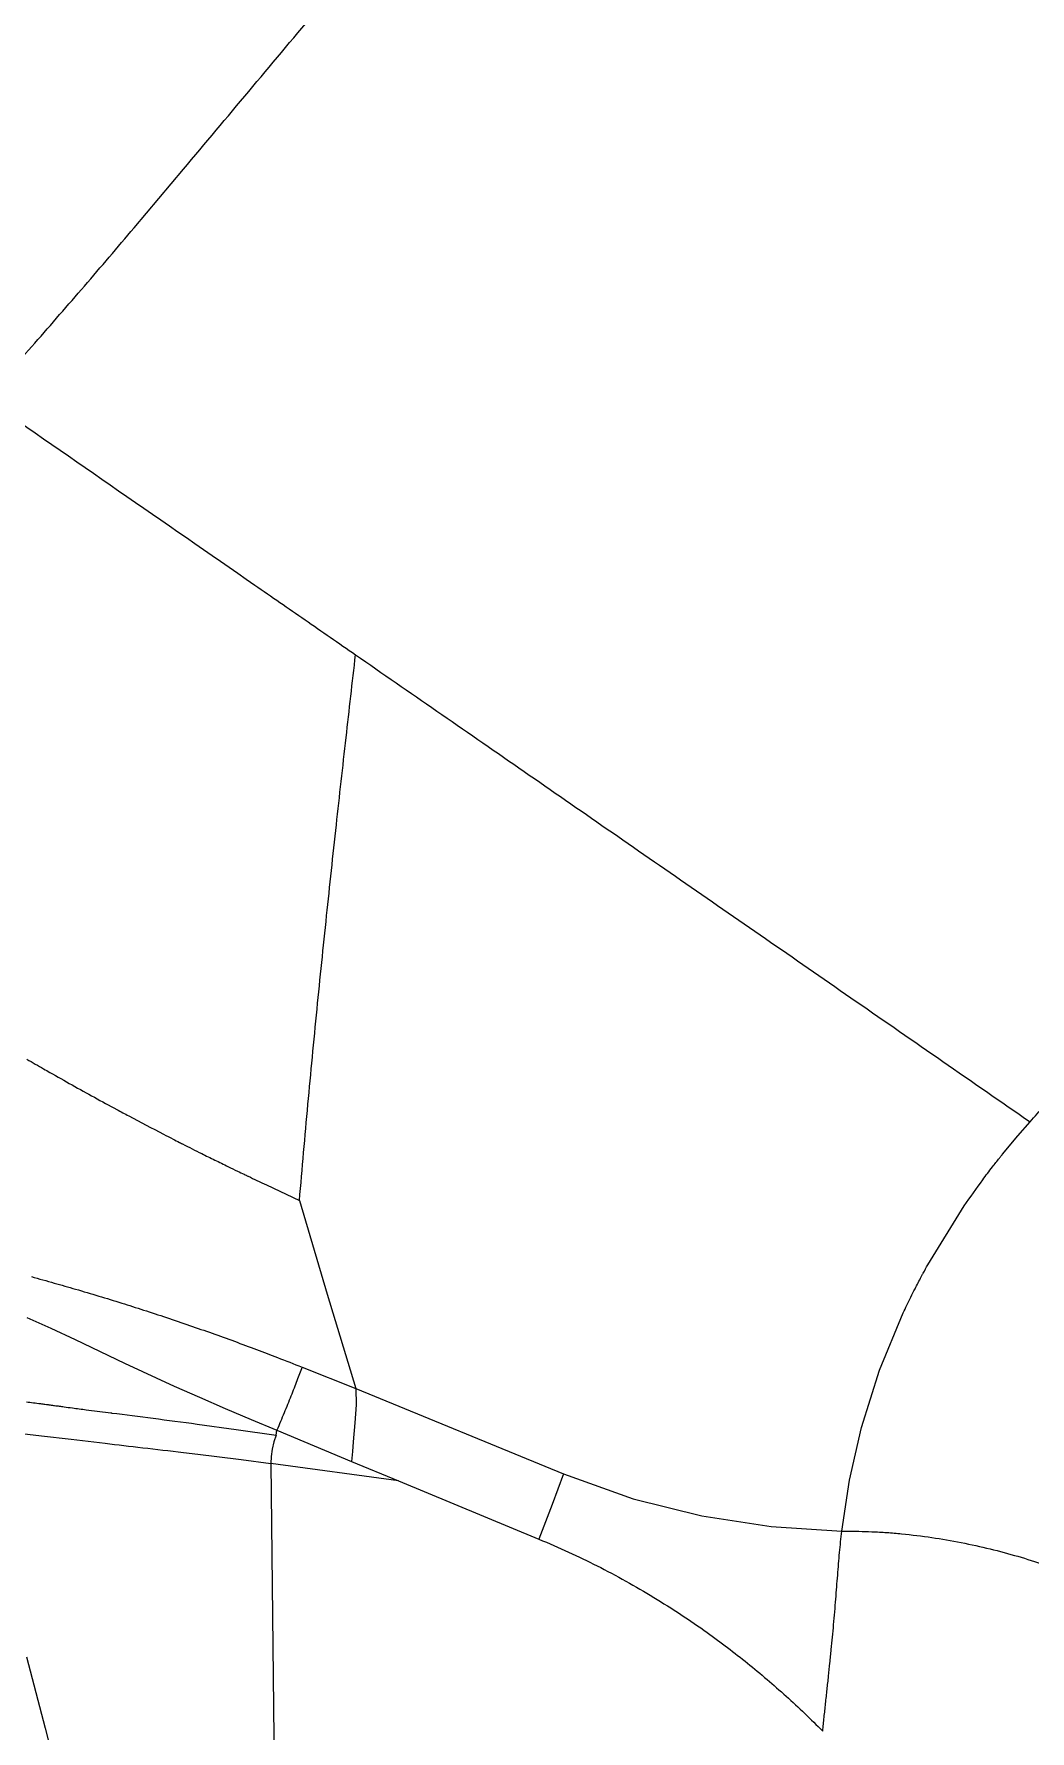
# Model space of a CAD drawing. Extents: x -51 to 27, y -13 to 136.
# Drawn here: x -30.97 to -26.74, y 50.06 to 57.27 of the extents above; entities that cross this region are included whole.
import ezdxf

# ---------------------------------------------------------------- set-up
doc = ezdxf.new("R2010")
doc.units = 0
doc.header["$MEASUREMENT"] = 0
doc.layers.add('GEOMETRY', color=2, linetype='Continuous', lineweight=25)

# ---------------------------------------------------------------- blocks, each defined once
blk = doc.blocks.new('2026 MONTERREY-BLOOM')
at = {"layer": 'GEOMETRY'}
for p, q in [((-18.8658, -27.272), (-18.6559, -27.0227)), ((-15.1145, -31.124), (-15.0625, -31.0648)), ((-15.18, -31.2027), (-15.1145, -31.124)), ((-18.3036, -31.3327), (-18.1637, -31.3981)), ((-18.1637, -31.3981), (-18.0459, -31.7961)), ((-15.4969, -31.6717), (-15.3421, -31.4212)), ((-18.0459, -31.7961), (-17.9239, -32.1969)), ((-19.321, -31.8944), (-19.2183, -31.941)), ((-15.7013, -32.1191), (-15.6007, -31.8754)), ((-19.2183, -31.941), (-19.115, -31.9891)), ((-19.115, -31.9891), (-18.9065, -32.0882)), ((-18.9065, -32.0882), (-18.6951, -32.1861)), ((-18.1526, -32.1055), (-17.9239, -32.1969)), ((-18.6951, -32.1861), (-18.5875, -32.2338)), ((-15.7778, -32.3612), (-15.7013, -32.1191)), ((-18.5875, -32.2338), (-18.4786, -32.2808)), ((-17.9239, -32.1969), (-17.9236, -32.266)), ((-17.9239, -32.1969), (-17.0423, -32.5585)), ((-19.0686, -32.2864), (-18.9641, -32.2999)), ((-18.4786, -32.2808), (-18.3689, -32.3274)), ((-18.3689, -32.3274), (-18.2594, -32.3736)), ((-17.9236, -32.266), (-17.9281, -32.3419)), ((-19.377, -32.3831), (-19.2592, -32.3967)), ((-19.2592, -32.3967), (-19.1326, -32.4118)), ((-18.5975, -32.3473), (-18.4317, -32.3703)), ((-18.4317, -32.3703), (-18.2627, -32.395)), ((-18.2627, -32.395), (-18.2721, -32.4228)), ((-18.2627, -32.395), (-18.2594, -32.3736)), ((-18.2594, -32.3736), (-17.9427, -32.5056)), ((-17.9281, -32.3419), (-17.9352, -32.4225)), ((-15.8292, -32.585), (-15.7778, -32.3612)), ((-19.1326, -32.4118), (-18.9884, -32.4289)), ((-18.6559, -32.4677), (-18.5957, -32.4748)), ((-18.5957, -32.4748), (-18.5145, -32.4846)), ((-18.2794, -32.4538), (-18.2839, -32.4845)), ((-18.2721, -32.4228), (-18.2794, -32.4538)), ((-17.9391, -32.4639), (-17.9427, -32.5056)), ((-17.9352, -32.4225), (-17.9391, -32.4639)), ((-18.5145, -32.4846), (-18.4114, -32.4977)), ((-18.4114, -32.4977), (-18.2853, -32.5146)), ((-18.2839, -32.4845), (-18.2853, -32.5146)), ((-18.2853, -32.5146), (-18.2641, -34.3874)), ((-17.7437, -32.588), (-18.2853, -32.5146)), ((-17.9427, -32.5056), (-17.7437, -32.588)), ((-17.7437, -32.588), (-17.1473, -32.8353)), ((-17.0423, -32.5585), (-17.0904, -32.6891)), ((-17.0423, -32.5586), (-16.7468, -32.664)), ((-15.8621, -32.802), (-15.8292, -32.585)), ((-17.0904, -32.6891), (-17.1473, -32.8353)), ((-16.7468, -32.664), (-16.4563, -32.7369)), ((-16.4563, -32.7369), (-16.1614, -32.7825)), ((-16.1614, -32.7825), (-15.8621, -32.802)), ((-19.3224, -33.3343), (-19.2432, -33.6376)), ((-19.2432, -33.6376), (-19.2051, -33.7865))]:
    blk.add_line(p, q, dxfattribs=at)
for points, knots in [([(-36.6427, -38.9849), (-36.6428, -38.748), (-36.6429, -38.2513), (-36.6431, -37.4958), (-36.643, -36.7174), (-36.6423, -35.9379), (-36.6409, -35.1552), (-36.6388, -34.37), (-36.6343, -33.1243), (-36.6247, -31.4274), (-36.6007, -28.7277), (-36.5557, -25.4875), (-36.48, -22.0033), (-36.3837, -18.8258), (-36.2694, -15.9518), (-36.1467, -13.5568), (-36.0218, -11.6425), (-35.9083, -10.2086), (-35.8038, -9.1111), (-35.7174, -8.3466), (-35.6715, -7.9173), (-35.5982, -7.4928), (-35.4908, -7.0801), (-35.3398, -6.6435), (-35.1358, -6.1898), (-34.8703, -5.7277), (-34.5603, -5.2943), (-34.2088, -4.8937), (-33.8193, -4.53), (-33.3956, -4.2066), (-32.942, -3.9269), (-32.4916, -3.7075), (-32.0535, -3.5411), (-31.634, -3.4198), (-31.1992, -3.3309), (-30.7502, -3.28), (-30.3002, -3.2288), (-29.6557, -3.1612), (-28.8172, -3.0818), (-27.5048, -2.9746), (-25.9207, -2.8687), (-23.9532, -2.7617), (-21.8759, -2.6679), (-19.6786, -2.5868), (-17.2507, -2.5139), (-14.59, -2.4519), (-11.7055, -2.4029), (-8.8195, -2.3695), (-5.9364, -2.3497), (-3.0548, -2.3416), (-0.5983, -2.3393), (1.4461, -2.34), (3.0915, -2.3423), (4.7536, -2.3465), (6.4156, -2.3534), (8.0545, -2.3645), (10.4077, -2.3864), (13.4813, -2.429), (16.9743, -2.5047), (20.1483, -2.6009), (23.0112, -2.7146), (25.3952, -2.8364), (27.3074, -2.9606), (28.7412, -3.0736), (29.84, -3.1777), (30.6063, -3.2639), (31.0378, -3.31), (31.4634, -3.3805), (31.8765, -3.4857), (32.3137, -3.6341), (32.7687, -3.8357), (33.2323, -4.0987), (33.6676, -4.4064), (34.0701, -4.7558), (34.436, -5.1433), (34.7616, -5.5651), (35.0437, -6.0171), (35.2785, -6.4922), (35.464, -6.9855), (35.6016, -7.491), (35.6829, -8.0099), (35.7387, -8.5338), (35.8146, -9.2299), (35.8967, -10.0974), (36.0051, -11.4079), (36.112, -12.9931), (36.2405, -15.3392), (36.3619, -18.1726), (36.4654, -21.4568), (36.5399, -24.7062), (36.5915, -27.9302), (36.6206, -30.8028), (36.6357, -33.3227), (36.6407, -34.9225), (36.6423, -35.9634), (36.6428, -36.4441), (36.643, -36.9237), (36.6431, -37.4023), (36.643, -37.8963), (36.6429, -38.4238), (36.6428, -38.792), (36.6428, -38.9849)], [0, 0, 0, 0, 0.005138, 0.010771, 0.016381, 0.022015, 0.027673, 0.03335, 0.039042, 0.054682, 0.070145, 0.097582, 0.124946, 0.145709, 0.16651, 0.187309, 0.197707, 0.208103, 0.218498, 0.221609, 0.224784, 0.227857, 0.230942, 0.234019, 0.237865, 0.24171, 0.245555, 0.249401, 0.253246, 0.257092, 0.260938, 0.264783, 0.267936, 0.271088, 0.274241, 0.277546, 0.280882, 0.284062, 0.291597, 0.299143, 0.312612, 0.326021, 0.341866, 0.357701, 0.373696, 0.394533, 0.415407, 0.436247, 0.457116, 0.477921, 0.498728, 0.51038, 0.52225, 0.534405, 0.54642, 0.558287, 0.569942, 0.597446, 0.624936, 0.645697, 0.666299, 0.687058, 0.697455, 0.707849, 0.718242, 0.721382, 0.724571, 0.72765, 0.730727, 0.733804, 0.737651, 0.741498, 0.745344, 0.74919, 0.753036, 0.756881, 0.760725, 0.76457, 0.768352, 0.772136, 0.775907, 0.779727, 0.783559, 0.79109, 0.798621, 0.812071, 0.825537, 0.849567, 0.873561, 0.896782, 0.920041, 0.943476, 0.95907, 0.97468, 0.978164, 0.981639, 0.985104, 0.988563, 0.992016, 0.995816, 1, 1, 1, 1]), ([(-18.6559, -27.0227), (-18.4711, -26.8026), (-18.0954, -26.3547), (-17.7169, -25.9037), (-17.5245, -25.6744)], [0, 0, 0, 0, 0.491607, 1, 1, 1, 1]), ([(-19.0762, -27.5183), (-19.0411, -27.4774), (-18.9708, -27.3957), (-18.9009, -27.3133), (-18.8658, -27.272)], [0, 0, 0, 0, 0.499413, 1, 1, 1, 1]), ([(-19.4958, -27.9962), (-19.4261, -27.918), (-19.2855, -27.7602), (-19.1464, -27.5994), (-19.0762, -27.5183)], [0, 0, 0, 0, 0.4955385, 1, 1, 1, 1]), ([(-19.4958, -27.9962), (-19.3089, -28.1256), (-18.9351, -28.3843), (-18.5471, -28.6528), (-18.3531, -28.7871)], [0, 0, 0, 0, 0.500099, 1, 1, 1, 1]), ([(-18.3531, -28.7871), (-18.2822, -28.8362), (-18.1405, -28.9343), (-17.9971, -29.0335), (-17.9255, -29.0831)], [0, 0, 0, 0, 0.499924, 1, 1, 1, 1]), ([(-18.1637, -31.3981), (-18.152, -31.2632), (-18.129, -30.999), (-18.09, -30.594), (-18.0495, -30.1978), (-18.0081, -29.8127), (-17.9669, -29.443), (-17.939, -29.2005), (-17.9255, -29.0831)], [0, 0, 0, 0, 0.187193, 0.366512, 0.537846, 0.700885, 0.855147, 1, 1, 1, 1]), ([(-17.9255, -29.0831), (-17.8108, -29.1625), (-17.5813, -29.3213), (-17.3485, -29.4824), (-17.232, -29.563)], [0, 0, 0, 0, 0.499593, 1, 1, 1, 1]), ([(-17.232, -29.563), (-17.1147, -29.6442), (-16.8798, -29.8069), (-16.6424, -29.9712), (-16.5235, -30.0535)], [0, 0, 0, 0, 0.499127, 1, 1, 1, 1]), ([(-16.5235, -30.0535), (-16.4036, -30.1364), (-16.1633, -30.3028), (-15.7995, -30.5546), (-15.4323, -30.8088), (-15.1861, -30.9793), (-15.0625, -31.0648)], [0, 0, 0, 0, 0.247613, 0.496628, 0.747327, 1, 1, 1, 1]), ([(-19.3207, -30.7994), (-19.297, -30.8129), (-19.2644, -30.8315), (-19.1693, -30.8856), (-19.0663, -30.9433), (-18.9541, -31.0045), (-18.8565, -31.0568), (-18.7899, -31.0916), (-18.7406, -31.1174)], [0, 0, 0, 0, 0.125003, 0.171245, 0.499995, 0.662362, 0.750002, 1, 1, 1, 1]), ([(-15.0625, -31.0648), (-15.0424, -31.0423), (-15.0024, -30.9976), (-14.9623, -30.9526), (-14.9424, -30.9303)], [0, 0, 0, 0, 0.504158, 1, 1, 1, 1]), ([(-18.7406, -31.1174), (-18.7271, -31.1243), (-18.7046, -31.1359), (-18.6793, -31.1488), (-18.6658, -31.1557), (-18.6344, -31.1717), (-18.6057, -31.1861), (-18.5786, -31.1997)], [0, 0, 0, 0, 0.250006, 0.418975, 0.470456, 0.500003, 1, 1, 1, 1]), ([(-18.5786, -31.1997), (-18.56, -31.2088), (-18.5228, -31.2269), (-18.4857, -31.2453), (-18.467, -31.2546)], [0, 0, 0, 0, 0.498187, 1, 1, 1, 1]), ([(-15.3421, -31.4212), (-15.3163, -31.3842), (-15.2776, -31.3286), (-15.2264, -31.2617), (-15.1997, -31.2275), (-15.186, -31.2102), (-15.1819, -31.205), (-15.1805, -31.2033), (-15.18, -31.2027)], [0, 0, 0, 0, 0.499991, 0.749995, 0.926852, 0.976224, 0.991299, 1, 1, 1, 1]), ([(-18.467, -31.2546), (-18.4535, -31.2611), (-18.4308, -31.2721), (-18.4053, -31.2844), (-18.3917, -31.2909), (-18.3857, -31.2937), (-18.3704, -31.301), (-18.3431, -31.314), (-18.3172, -31.3262), (-18.3036, -31.3327)], [0, 0, 0, 0, 0.250005, 0.417425, 0.469288, 0.500002, 0.526978, 0.750001, 1, 1, 1, 1]), ([(-15.6007, -31.8754), (-15.5956, -31.8648), (-15.5794, -31.8306), (-15.5544, -31.7792), (-15.5324, -31.7373), (-15.5205, -31.7153), (-15.5114, -31.6985), (-15.5032, -31.6834), (-15.4969, -31.6717)], [0, 0, 0, 0, 0.156386, 0.499998, 0.749999, 0.776355, 0.826935, 1, 1, 1, 1]), ([(-19.3012, -31.7217), (-19.269, -31.7307), (-19.2068, -31.7481), (-19.1115, -31.7752), (-19.0158, -31.8038), (-18.9198, -31.8331), (-18.8239, -31.8638), (-18.7605, -31.8846), (-18.7279, -31.8953)], [0, 0, 0, 0, 0.169533, 0.328654, 0.500001, 0.669582, 0.829975, 1, 1, 1, 1]), ([(-18.7279, -31.8953), (-18.6953, -31.9065), (-18.6307, -31.9285), (-18.5345, -31.9618), (-18.4397, -31.9959), (-18.3474, -32.0303), (-18.2518, -32.0671), (-18.1874, -32.092), (-18.1526, -32.1055)], [0, 0, 0, 0, 0.169716, 0.335686, 0.5, 0.663442, 0.817653, 1, 1, 1, 1]), ([(-18.1526, -32.1055), (-18.1595, -32.1241), (-18.1733, -32.1613), (-18.1994, -32.2281), (-18.2286, -32.3), (-18.2492, -32.3491), (-18.2594, -32.3736)], [0, 0, 0, 0, 0.250389, 0.500073, 0.749933, 1, 1, 1, 1]), ([(-19.3223, -32.2531), (-19.3127, -32.2542), (-19.2933, -32.2566), (-19.2729, -32.2593), (-19.2627, -32.2606)], [0, 0, 0, 0, 0.495884, 1, 1, 1, 1]), ([(-19.2627, -32.2606), (-19.2564, -32.2614), (-19.2457, -32.2629), (-19.2333, -32.2645), (-19.2268, -32.2654), (-19.2247, -32.2657), (-19.2232, -32.2659), (-19.2162, -32.2668), (-19.2029, -32.2687), (-19.1901, -32.2704), (-19.1836, -32.2712)], [0, 0, 0, 0, 0.242755, 0.41945, 0.475319, 0.491563, 0.5, 0.529925, 0.759843, 1, 1, 1, 1]), ([(-19.1836, -32.2712), (-19.1767, -32.2722), (-19.1583, -32.2747), (-19.1204, -32.2796), (-19.0883, -32.2839), (-19.0686, -32.2864)], [0, 0, 0, 0, 0.185954, 0.500015, 1, 1, 1, 1]), ([(-18.9641, -32.2999), (-18.9634, -32.3), (-18.962, -32.3002), (-18.9605, -32.3003), (-18.9598, -32.3004)], [0, 0, 0, 0, 0.499779, 1, 1, 1, 1]), ([(-18.9598, -32.3004), (-18.9023, -32.3077), (-18.7872, -32.3223), (-18.6608, -32.3389), (-18.5975, -32.3473)], [0, 0, 0, 0, 0.500002, 1, 1, 1, 1]), ([(-18.9884, -32.4289), (-18.9362, -32.435), (-18.8319, -32.4471), (-18.7146, -32.4609), (-18.6559, -32.4677)], [0, 0, 0, 0, 0.500295, 1, 1, 1, 1]), ([(-17.1473, -32.8353), (-17.1052, -32.8534), (-17.022, -32.8891), (-16.8988, -32.9485), (-16.7784, -33.0127), (-16.6597, -33.0817), (-16.5445, -33.1546), (-16.4403, -33.2261), (-16.3462, -33.2954), (-16.2616, -33.3617), (-16.1788, -33.4304), (-16.0978, -33.5015), (-16.0189, -33.5744), (-15.968, -33.6248), (-15.9427, -33.6499)], [0, 0, 0, 0, 0.094072, 0.1856004, 0.2801688, 0.3737628, 0.4668501, 0.5595534, 0.6327048, 0.7063096, 0.7798269, 0.8531919, 0.927002, 1, 1, 1, 1]), ([(-15.8712, -32.8928), (-15.8697, -32.8776), (-15.8666, -32.8474), (-15.8636, -32.8171), (-15.8621, -32.802)], [0, 0, 0, 0, 0.499961, 1, 1, 1, 1]), ([(-15.8621, -32.802), (-15.8594, -32.8019), (-15.854, -32.8019), (-15.8486, -32.8018), (-15.846, -32.8018)], [0, 0, 0, 0, 0.499482, 1, 1, 1, 1]), ([(-15.9062, -33.3041), (-15.9044, -33.2865), (-15.9008, -33.2511), (-15.8977, -33.2165), (-15.8962, -33.1992)], [0, 0, 0, 0, 0.499985, 1, 1, 1, 1]), ([(-15.9179, -33.4165), (-15.9159, -33.398), (-15.9118, -33.3604), (-15.9081, -33.3231), (-15.9062, -33.3041)], [0, 0, 0, 0, 0.490114, 1, 1, 1, 1]), ([(-15.9306, -33.5333), (-15.9284, -33.5132), (-15.9241, -33.4743), (-15.92, -33.4354), (-15.9179, -33.4165)], [0, 0, 0, 0, 0.513677, 1, 1, 1, 1]), ([(-15.9427, -33.6499), (-15.9406, -33.6304), (-15.9366, -33.5915), (-15.9326, -33.5527), (-15.9306, -33.5333)], [0, 0, 0, 0, 0.50067, 1, 1, 1, 1])]:
    blk.add_open_spline(points, degree=3, knots=knots, dxfattribs=at)
for points in [[(-15.846, -32.8018), (-15.8272, -32.8018), (-15.7896, -32.8018), (-15.7524, -32.8032), (-15.7338, -32.8039)], [(-15.7338, -32.8039), (-15.7126, -32.8049), (-15.6703, -32.807), (-15.6287, -32.8108), (-15.6078, -32.8126)], [(-15.6078, -32.8126), (-15.5647, -32.8174), (-15.4784, -32.8269), (-15.3959, -32.8422), (-15.3547, -32.8499)], [(-15.8792, -32.9883), (-15.8779, -32.9722), (-15.8754, -32.94), (-15.8726, -32.9085), (-15.8712, -32.8928)], [(-15.3547, -32.8499), (-15.3134, -32.8585), (-15.2309, -32.8758), (-15.1534, -32.8975), (-15.1147, -32.9084)], [(-15.1147, -32.9084), (-15.077, -32.9198), (-15.0017, -32.9425), (-14.9322, -32.9684), (-14.8974, -32.9813)], [(-15.8871, -33.0899), (-15.8857, -33.0726), (-15.883, -33.0381), (-15.8805, -33.0049), (-15.8792, -32.9883)], [(-15.8962, -33.1992), (-15.8946, -33.1806), (-15.8913, -33.1435), (-15.8885, -33.1077), (-15.8871, -33.0899)]]:
    blk.add_open_spline(points, degree=3, dxfattribs=at)

msp = doc.modelspace()

# ---------------------------------------------------------------- block references
msp.add_blockref('2026 MONTERREY-BLOOM', (-11.682, 83.7145))

doc.saveas('drawing.dxf')
